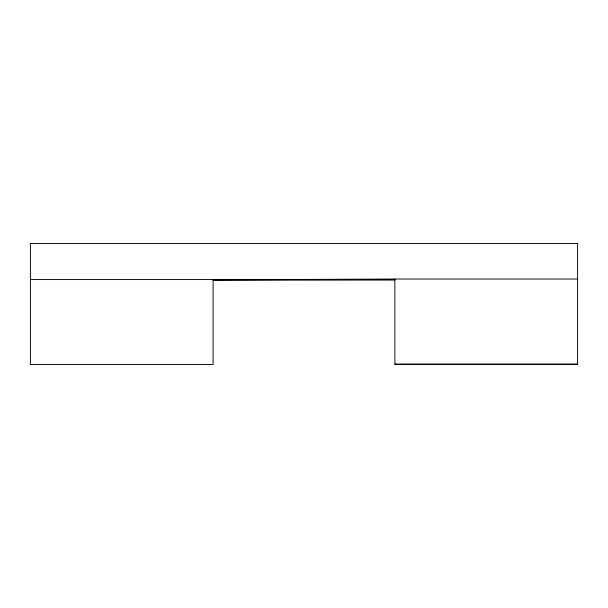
<?xml version="1.0" encoding="UTF-8"?>
<svg xmlns="http://www.w3.org/2000/svg" width="608" height="608" viewBox="0 0 608 608"><rect width="100%" height="100%" fill="white"/><g stroke="black" fill="none" stroke-linecap="round" stroke-linejoin="round"><path stroke-width="0.91" d="M394.881 279.885L213.112 279.885L394.881 279.026L577.592 279.026M30.4 279.566L213.112 279.566L213.112 364.549L30.4 364.549L30.4 243.451L577.592 243.451L577.592 364.549L394.881 364.549L394.881 279.026M213.112 279.885L394.888 279.703M394.881 364.01L577.592 364.01"/></g></svg>
